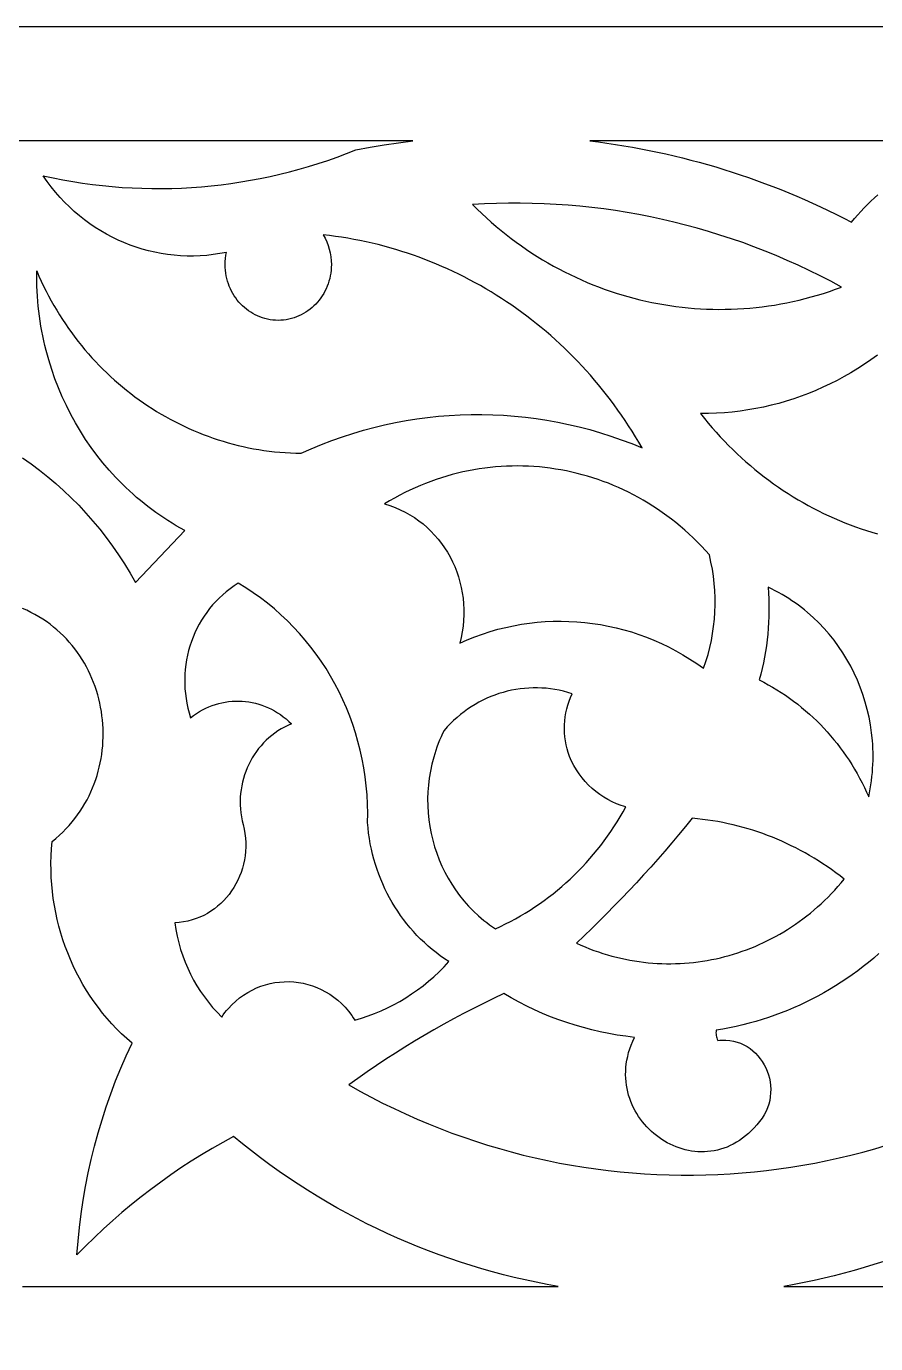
# Model space of a CAD drawing. Extents: x -1429 to -724, y 80 to 630.
# Drawn here: x -1187.8 to -1150.8, y 512.2 to 569.7 of the extents above; entities that cross this region are included whole.
import ezdxf

# ---------------------------------------------------------------- set-up
doc = ezdxf.new("R2010")
doc.units = 0
doc.layers.add('LAYER_1', color=18, linetype='CONTINUOUS')

msp = doc.modelspace()

# ---------------------------------------------------------------- linework, layer by layer
at = {"layer": 'LAYER_1'}
for points in [[(-784.299, 144.673), (-1369.299, 144.673), (-1369.299, 569.673), (-994.512, 569.673), (-784.299, 409.912)], [(-1166.795, 561.955), (-1167.317, 561.946), (-1167.84, 561.927), (-1168.363, 561.898), (-1168.161, 561.697), (-1167.957, 561.501), (-1167.749, 561.309), (-1167.539, 561.121), (-1167.326, 560.938), (-1167.111, 560.759), (-1166.893, 560.585), (-1166.673, 560.414), (-1166.45, 560.249), (-1166.225, 560.087), (-1165.998, 559.93), (-1165.768, 559.778), (-1165.537, 559.629), (-1165.303, 559.486), (-1165.067, 559.347), (-1164.829, 559.212), (-1164.589, 559.082), (-1164.347, 558.956), (-1164.104, 558.835), (-1163.859, 558.718), (-1163.612, 558.606), (-1163.363, 558.499), (-1163.113, 558.396), (-1162.862, 558.298), (-1162.609, 558.204), (-1162.354, 558.115), (-1162.099, 558.031), (-1161.842, 557.951), (-1161.584, 557.876), (-1161.324, 557.806), (-1161.064, 557.74), (-1160.803, 557.679), (-1160.54, 557.623), (-1160.277, 557.571), (-1160.013, 557.525), (-1159.748, 557.483), (-1159.483, 557.445), (-1159.216, 557.413), (-1158.949, 557.385), (-1158.682, 557.362), (-1158.414, 557.344), (-1158.146, 557.331), (-1157.877, 557.323), (-1157.608, 557.319), (-1157.339, 557.321), (-1157.07, 557.327), (-1156.801, 557.338), (-1156.531, 557.355), (-1156.262, 557.376), (-1155.992, 557.402), (-1155.723, 557.433), (-1155.454, 557.469), (-1155.185, 557.51), (-1154.916, 557.556), (-1154.648, 557.607), (-1154.38, 557.663), (-1154.113, 557.724), (-1153.846, 557.79), (-1153.58, 557.861), (-1153.315, 557.938), (-1153.05, 558.019), (-1152.786, 558.105), (-1152.523, 558.197), (-1152.261, 558.294), (-1152.727, 558.544), (-1153.197, 558.785), (-1153.671, 559.018), (-1154.147, 559.242), (-1154.627, 559.457), (-1155.11, 559.664), (-1155.595, 559.862), (-1156.084, 560.051), (-1156.575, 560.231), (-1157.068, 560.403), (-1157.565, 560.565), (-1158.063, 560.719), (-1158.564, 560.864), (-1159.067, 561), (-1159.572, 561.127), (-1160.079, 561.245), (-1160.588, 561.355), (-1161.098, 561.455), (-1161.61, 561.546), (-1162.124, 561.628), (-1162.638, 561.701), (-1163.155, 561.765), (-1163.672, 561.82), (-1164.191, 561.865), (-1164.71, 561.902), (-1165.23, 561.929), (-1165.751, 561.947), (-1166.273, 561.956)], [(-1166.634, 550.481), (-1166.872, 550.474), (-1167.111, 550.461), (-1167.349, 550.443), (-1167.588, 550.42), (-1167.826, 550.392), (-1168.063, 550.358), (-1168.301, 550.319), (-1168.538, 550.274), (-1168.774, 550.225), (-1169.01, 550.169), (-1169.244, 550.109), (-1169.479, 550.043), (-1169.712, 549.971), (-1169.944, 549.895), (-1170.175, 549.812), (-1170.405, 549.725), (-1170.634, 549.632), (-1170.861, 549.533), (-1171.088, 549.429), (-1171.312, 549.319), (-1171.535, 549.204), (-1171.757, 549.083), (-1171.976, 548.957), (-1172.194, 548.826), (-1171.961, 548.754), (-1171.734, 548.671), (-1171.514, 548.576), (-1171.3, 548.471), (-1171.094, 548.356), (-1170.894, 548.23), (-1170.702, 548.095), (-1170.518, 547.951), (-1170.341, 547.798), (-1170.172, 547.636), (-1170.012, 547.467), (-1169.86, 547.29), (-1169.716, 547.105), (-1169.582, 546.914), (-1169.456, 546.717), (-1169.34, 546.513), (-1169.233, 546.304), (-1169.136, 546.089), (-1169.049, 545.87), (-1168.973, 545.646), (-1168.906, 545.418), (-1168.85, 545.186), (-1168.805, 544.951), (-1168.771, 544.713), (-1168.748, 544.473), (-1168.736, 544.23), (-1168.736, 543.986), (-1168.748, 543.741), (-1168.772, 543.494), (-1168.808, 543.247), (-1168.856, 543), (-1168.918, 542.753), (-1168.589, 542.897), (-1168.257, 543.028), (-1167.923, 543.148), (-1167.587, 543.256), (-1167.248, 543.353), (-1166.908, 543.438), (-1166.566, 543.511), (-1166.223, 543.573), (-1165.878, 543.623), (-1165.533, 543.662), (-1165.188, 543.689), (-1164.842, 543.705), (-1164.496, 543.709), (-1164.151, 543.702), (-1163.806, 543.683), (-1163.462, 543.653), (-1163.118, 543.612), (-1162.777, 543.559), (-1162.436, 543.496), (-1162.098, 543.421), (-1161.762, 543.334), (-1161.428, 543.237), (-1161.097, 543.128), (-1160.768, 543.008), (-1160.443, 542.877), (-1160.122, 542.735), (-1159.803, 542.582), (-1159.489, 542.418), (-1159.179, 542.243), (-1158.874, 542.057), (-1158.573, 541.86), (-1158.278, 541.652), (-1158.177, 541.95), (-1158.087, 542.252), (-1158.008, 542.556), (-1157.941, 542.862), (-1157.886, 543.171), (-1157.841, 543.481), (-1157.808, 543.793), (-1157.787, 544.105), (-1157.777, 544.418), (-1157.778, 544.732), (-1157.791, 545.045), (-1157.815, 545.358), (-1157.851, 545.67), (-1157.898, 545.982), (-1157.957, 546.291), (-1158.027, 546.599), (-1158.199, 546.792), (-1158.374, 546.98), (-1158.552, 547.164), (-1158.733, 547.342), (-1158.917, 547.516), (-1159.104, 547.685), (-1159.294, 547.849), (-1159.487, 548.009), (-1159.683, 548.163), (-1159.881, 548.313), (-1160.081, 548.458), (-1160.285, 548.598), (-1160.49, 548.733), (-1160.698, 548.863), (-1160.908, 548.988), (-1161.12, 549.109), (-1161.334, 549.224), (-1161.55, 549.334), (-1161.768, 549.44), (-1161.988, 549.54), (-1162.209, 549.635), (-1162.432, 549.726), (-1162.657, 549.811), (-1162.883, 549.892), (-1163.11, 549.967), (-1163.339, 550.037), (-1163.569, 550.102), (-1163.8, 550.162), (-1164.032, 550.217), (-1164.266, 550.267), (-1164.5, 550.312), (-1164.735, 550.351), (-1164.97, 550.386), (-1165.207, 550.415), (-1165.443, 550.439), (-1165.681, 550.458), (-1165.919, 550.471), (-1166.157, 550.48), (-1166.395, 550.483)], [(-1178.759, 545.248), (-1178.931, 545.126), (-1179.097, 544.997), (-1179.256, 544.862), (-1179.408, 544.72), (-1179.554, 544.572), (-1179.693, 544.419), (-1179.825, 544.26), (-1179.95, 544.095), (-1180.068, 543.926), (-1180.178, 543.752), (-1180.282, 543.573), (-1180.377, 543.39), (-1180.465, 543.204), (-1180.546, 543.014), (-1180.619, 542.82), (-1180.684, 542.623), (-1180.741, 542.424), (-1180.79, 542.222), (-1180.831, 542.018), (-1180.864, 541.812), (-1180.888, 541.604), (-1180.904, 541.395), (-1180.911, 541.185), (-1180.91, 540.974), (-1180.9, 540.763), (-1180.882, 540.551), (-1180.854, 540.339), (-1180.818, 540.127), (-1180.772, 539.916), (-1180.717, 539.706), (-1180.653, 539.497), (-1180.527, 539.593), (-1180.398, 539.682), (-1180.266, 539.764), (-1180.132, 539.839), (-1179.995, 539.908), (-1179.857, 539.969), (-1179.716, 540.024), (-1179.575, 540.072), (-1179.431, 540.114), (-1179.287, 540.148), (-1179.141, 540.176), (-1178.995, 540.197), (-1178.848, 540.212), (-1178.701, 540.219), (-1178.554, 540.22), (-1178.408, 540.215), (-1178.261, 540.202), (-1178.115, 540.183), (-1177.97, 540.158), (-1177.826, 540.125), (-1177.683, 540.086), (-1177.542, 540.041), (-1177.402, 539.989), (-1177.264, 539.93), (-1177.129, 539.865), (-1176.995, 539.793), (-1176.865, 539.715), (-1176.737, 539.63), (-1176.612, 539.539), (-1176.49, 539.441), (-1176.372, 539.337), (-1176.258, 539.226), (-1176.412, 539.159), (-1176.562, 539.085), (-1176.708, 539.004), (-1176.848, 538.917), (-1176.984, 538.823), (-1177.115, 538.724), (-1177.24, 538.619), (-1177.36, 538.508), (-1177.475, 538.392), (-1177.584, 538.271), (-1177.688, 538.146), (-1177.786, 538.015), (-1177.878, 537.881), (-1177.964, 537.742), (-1178.045, 537.6), (-1178.119, 537.454), (-1178.186, 537.305), (-1178.248, 537.153), (-1178.302, 536.997), (-1178.35, 536.84), (-1178.392, 536.68), (-1178.426, 536.517), (-1178.454, 536.353), (-1178.474, 536.187), (-1178.487, 536.02), (-1178.493, 535.851), (-1178.492, 535.682), (-1178.482, 535.512), (-1178.466, 535.341), (-1178.441, 535.17), (-1178.409, 535), (-1178.368, 534.829), (-1178.322, 534.632), (-1178.287, 534.436), (-1178.264, 534.24), (-1178.252, 534.045), (-1178.25, 533.852), (-1178.259, 533.661), (-1178.278, 533.472), (-1178.307, 533.286), (-1178.346, 533.102), (-1178.394, 532.922), (-1178.451, 532.746), (-1178.518, 532.574), (-1178.593, 532.406), (-1178.677, 532.243), (-1178.768, 532.085), (-1178.868, 531.932), (-1178.976, 531.785), (-1179.091, 531.645), (-1179.213, 531.511), (-1179.342, 531.385), (-1179.477, 531.265), (-1179.62, 531.154), (-1179.768, 531.05), (-1179.922, 530.955), (-1180.082, 530.868), (-1180.248, 530.791), (-1180.418, 530.724), (-1180.593, 530.666), (-1180.774, 530.618), (-1180.958, 530.581), (-1181.147, 530.556), (-1181.339, 530.541), (-1181.294, 530.247), (-1181.238, 529.956), (-1181.169, 529.668), (-1181.089, 529.385), (-1180.998, 529.106), (-1180.896, 528.832), (-1180.782, 528.563), (-1180.658, 528.299), (-1180.523, 528.041), (-1180.378, 527.789), (-1180.222, 527.544), (-1180.056, 527.306), (-1179.881, 527.075), (-1179.695, 526.851), (-1179.5, 526.636), (-1179.296, 526.429), (-1179.228, 526.527), (-1179.157, 526.621), (-1179.084, 526.712), (-1179.009, 526.8), (-1178.853, 526.967), (-1178.689, 527.121), (-1178.519, 527.262), (-1178.342, 527.39), (-1178.16, 527.505), (-1177.973, 527.608), (-1177.781, 527.698), (-1177.585, 527.776), (-1177.386, 527.84), (-1177.184, 527.892), (-1176.98, 527.932), (-1176.775, 527.959), (-1176.568, 527.973), (-1176.362, 527.975), (-1176.155, 527.964), (-1175.95, 527.94), (-1175.745, 527.904), (-1175.543, 527.855), (-1175.344, 527.794), (-1175.148, 527.72), (-1174.955, 527.634), (-1174.767, 527.535), (-1174.584, 527.424), (-1174.407, 527.301), (-1174.236, 527.165), (-1174.071, 527.016), (-1173.914, 526.855), (-1173.765, 526.682), (-1173.625, 526.496), (-1173.558, 526.398), (-1173.493, 526.298), (-1173.201, 526.384), (-1172.912, 526.48), (-1172.627, 526.587), (-1172.346, 526.704), (-1172.07, 526.831), (-1171.798, 526.968), (-1171.531, 527.114), (-1171.269, 527.271), (-1171.013, 527.437), (-1170.762, 527.612), (-1170.517, 527.796), (-1170.278, 527.99), (-1170.046, 528.192), (-1169.82, 528.403), (-1169.6, 528.623), (-1169.388, 528.851), (-1169.578, 528.976), (-1169.763, 529.106), (-1169.944, 529.242), (-1170.121, 529.382), (-1170.293, 529.528), (-1170.46, 529.679), (-1170.623, 529.835), (-1170.781, 529.995), (-1170.934, 530.16), (-1171.082, 530.329), (-1171.225, 530.503), (-1171.363, 530.681), (-1171.496, 530.863), (-1171.623, 531.049), (-1171.745, 531.238), (-1171.862, 531.432), (-1171.974, 531.629), (-1172.08, 531.829), (-1172.18, 532.032), (-1172.274, 532.239), (-1172.363, 532.449), (-1172.446, 532.661), (-1172.523, 532.877), (-1172.594, 533.094), (-1172.658, 533.315), (-1172.717, 533.538), (-1172.769, 533.763), (-1172.816, 533.99), (-1172.855, 534.219), (-1172.889, 534.449), (-1172.915, 534.682), (-1172.935, 534.916), (-1172.93, 535.32), (-1172.938, 535.722), (-1172.959, 536.122), (-1172.993, 536.519), (-1173.04, 536.913), (-1173.1, 537.304), (-1173.172, 537.691), (-1173.257, 538.075), (-1173.354, 538.455), (-1173.463, 538.83), (-1173.583, 539.2), (-1173.716, 539.566), (-1173.86, 539.926), (-1174.016, 540.281), (-1174.182, 540.629), (-1174.36, 540.972), (-1174.549, 541.308), (-1174.749, 541.637), (-1174.959, 541.959), (-1175.179, 542.274), (-1175.41, 542.581), (-1175.651, 542.88), (-1175.902, 543.171), (-1176.163, 543.453), (-1176.433, 543.726), (-1176.713, 543.99), (-1177.002, 544.244), (-1177.3, 544.489), (-1177.607, 544.723), (-1177.923, 544.947), (-1178.247, 545.16), (-1178.58, 545.362)], [(-1155.451, 544.935), (-1155.439, 544.679), (-1155.431, 544.423), (-1155.43, 544.167), (-1155.434, 543.912), (-1155.444, 543.656), (-1155.46, 543.402), (-1155.481, 543.147), (-1155.508, 542.893), (-1155.541, 542.64), (-1155.579, 542.388), (-1155.623, 542.136), (-1155.673, 541.886), (-1155.728, 541.637), (-1155.789, 541.389), (-1155.856, 541.142), (-1155.658, 541.041), (-1155.463, 540.936), (-1155.271, 540.827), (-1155.082, 540.713), (-1154.895, 540.595), (-1154.711, 540.473), (-1154.529, 540.347), (-1154.351, 540.216), (-1154.176, 540.082), (-1154.003, 539.944), (-1153.834, 539.802), (-1153.667, 539.657), (-1153.504, 539.507), (-1153.344, 539.354), (-1153.187, 539.198), (-1153.034, 539.038), (-1152.884, 538.874), (-1152.737, 538.707), (-1152.594, 538.536), (-1152.455, 538.363), (-1152.319, 538.186), (-1152.186, 538.006), (-1152.058, 537.822), (-1151.933, 537.636), (-1151.812, 537.447), (-1151.694, 537.254), (-1151.581, 537.059), (-1151.472, 536.861), (-1151.366, 536.66), (-1151.265, 536.456), (-1151.168, 536.25), (-1151.075, 536.041), (-1151.04, 536.218), (-1151.008, 536.394), (-1150.98, 536.57), (-1150.955, 536.747), (-1150.935, 536.923), (-1150.918, 537.099), (-1150.905, 537.275), (-1150.895, 537.45), (-1150.89, 537.626), (-1150.888, 537.8), (-1150.889, 537.975), (-1150.894, 538.149), (-1150.903, 538.322), (-1150.915, 538.495), (-1150.95, 538.839), (-1150.999, 539.179), (-1151.062, 539.516), (-1151.138, 539.85), (-1151.227, 540.179), (-1151.329, 540.503), (-1151.444, 540.822), (-1151.572, 541.135), (-1151.712, 541.443), (-1151.864, 541.744), (-1152.028, 542.038), (-1152.204, 542.324), (-1152.392, 542.603), (-1152.591, 542.874), (-1152.801, 543.136), (-1153.022, 543.39), (-1153.254, 543.633), (-1153.496, 543.867), (-1153.749, 544.091), (-1153.879, 544.198), (-1154.011, 544.303), (-1154.146, 544.405), (-1154.284, 544.505), (-1154.424, 544.601), (-1154.566, 544.695), (-1154.711, 544.785), (-1154.858, 544.872), (-1155.008, 544.957), (-1155.16, 545.038), (-1155.314, 545.116), (-1155.47, 545.19)], [(-1165.718, 540.799), (-1165.908, 540.792), (-1166.097, 540.777), (-1166.285, 540.756), (-1166.472, 540.728), (-1166.658, 540.693), (-1166.842, 540.651), (-1167.025, 540.603), (-1167.207, 540.548), (-1167.386, 540.486), (-1167.563, 540.417), (-1167.738, 540.342), (-1167.911, 540.26), (-1168.081, 540.172), (-1168.248, 540.077), (-1168.412, 539.976), (-1168.573, 539.869), (-1168.73, 539.755), (-1168.884, 539.635), (-1169.035, 539.509), (-1169.181, 539.377), (-1169.324, 539.239), (-1169.462, 539.094), (-1169.596, 538.944), (-1169.666, 538.8), (-1169.732, 538.656), (-1169.794, 538.51), (-1169.853, 538.363), (-1169.908, 538.216), (-1169.96, 538.068), (-1170.008, 537.919), (-1170.052, 537.769), (-1170.131, 537.469), (-1170.195, 537.166), (-1170.246, 536.863), (-1170.283, 536.558), (-1170.306, 536.253), (-1170.315, 535.949), (-1170.311, 535.645), (-1170.294, 535.342), (-1170.264, 535.041), (-1170.221, 534.742), (-1170.165, 534.446), (-1170.096, 534.152), (-1170.014, 533.863), (-1169.92, 533.577), (-1169.814, 533.296), (-1169.695, 533.02), (-1169.564, 532.75), (-1169.421, 532.485), (-1169.267, 532.228), (-1169.1, 531.977), (-1168.922, 531.733), (-1168.732, 531.498), (-1168.531, 531.271), (-1168.319, 531.053), (-1168.096, 530.845), (-1167.98, 530.744), (-1167.861, 530.646), (-1167.74, 530.551), (-1167.616, 530.458), (-1167.489, 530.368), (-1167.36, 530.281), (-1167.136, 530.384), (-1166.915, 530.492), (-1166.696, 530.605), (-1166.48, 530.722), (-1166.267, 530.843), (-1166.055, 530.969), (-1165.847, 531.099), (-1165.641, 531.233), (-1165.438, 531.372), (-1165.238, 531.514), (-1165.041, 531.661), (-1164.847, 531.812), (-1164.656, 531.967), (-1164.468, 532.126), (-1164.283, 532.289), (-1164.101, 532.455), (-1163.923, 532.626), (-1163.747, 532.8), (-1163.575, 532.978), (-1163.407, 533.16), (-1163.242, 533.345), (-1163.08, 533.534), (-1162.922, 533.726), (-1162.768, 533.922), (-1162.617, 534.121), (-1162.47, 534.323), (-1162.327, 534.529), (-1162.188, 534.738), (-1162.052, 534.95), (-1161.921, 535.165), (-1161.794, 535.384), (-1161.67, 535.605), (-1161.874, 535.667), (-1162.072, 535.74), (-1162.266, 535.824), (-1162.453, 535.92), (-1162.635, 536.026), (-1162.811, 536.143), (-1162.979, 536.269), (-1163.141, 536.406), (-1163.294, 536.551), (-1163.44, 536.706), (-1163.578, 536.869), (-1163.707, 537.04), (-1163.827, 537.22), (-1163.937, 537.407), (-1164.037, 537.601), (-1164.127, 537.802), (-1164.185, 537.97), (-1164.234, 538.14), (-1164.274, 538.312), (-1164.305, 538.485), (-1164.328, 538.659), (-1164.342, 538.833), (-1164.347, 539.008), (-1164.344, 539.183), (-1164.332, 539.358), (-1164.312, 539.532), (-1164.283, 539.704), (-1164.245, 539.876), (-1164.199, 540.045), (-1164.144, 540.212), (-1164.081, 540.377), (-1164.009, 540.538), (-1164.197, 540.597), (-1164.386, 540.648), (-1164.575, 540.691), (-1164.765, 540.727), (-1164.956, 540.756), (-1165.147, 540.778), (-1165.337, 540.792), (-1165.528, 540.799)], [(-1159.069, 534.744), (-1159.367, 534.386), (-1159.668, 534.029), (-1159.971, 533.676), (-1160.277, 533.326), (-1160.586, 532.978), (-1160.898, 532.633), (-1161.213, 532.29), (-1161.53, 531.951), (-1161.851, 531.615), (-1162.173, 531.281), (-1162.499, 530.95), (-1162.827, 530.622), (-1163.158, 530.297), (-1163.492, 529.975), (-1163.828, 529.656), (-1163.638, 529.57), (-1163.446, 529.488), (-1163.254, 529.411), (-1163.06, 529.338), (-1162.866, 529.27), (-1162.671, 529.206), (-1162.476, 529.146), (-1162.28, 529.091), (-1162.083, 529.04), (-1161.886, 528.993), (-1161.689, 528.95), (-1161.491, 528.912), (-1161.293, 528.878), (-1161.094, 528.848), (-1160.895, 528.823), (-1160.697, 528.801), (-1160.498, 528.784), (-1160.299, 528.771), (-1160.1, 528.762), (-1159.901, 528.758), (-1159.703, 528.757), (-1159.504, 528.761), (-1159.306, 528.769), (-1159.108, 528.78), (-1158.911, 528.796), (-1158.714, 528.816), (-1158.518, 528.84), (-1158.322, 528.868), (-1158.126, 528.901), (-1157.932, 528.937), (-1157.738, 528.977), (-1157.545, 529.021), (-1157.353, 529.069), (-1157.162, 529.121), (-1156.971, 529.177), (-1156.782, 529.237), (-1156.594, 529.301), (-1156.407, 529.368), (-1156.221, 529.44), (-1156.037, 529.515), (-1155.854, 529.595), (-1155.672, 529.678), (-1155.492, 529.765), (-1155.313, 529.856), (-1155.136, 529.95), (-1154.96, 530.049), (-1154.786, 530.151), (-1154.614, 530.257), (-1154.444, 530.366), (-1154.275, 530.48), (-1154.108, 530.597), (-1153.944, 530.718), (-1153.781, 530.842), (-1153.621, 530.97), (-1153.462, 531.102), (-1153.306, 531.238), (-1153.152, 531.377), (-1153.001, 531.52), (-1152.852, 531.666), (-1152.705, 531.816), (-1152.561, 531.969), (-1152.419, 532.127), (-1152.28, 532.287), (-1152.144, 532.451), (-1152.325, 532.593), (-1152.509, 532.731), (-1152.695, 532.866), (-1152.883, 532.996), (-1153.072, 533.124), (-1153.264, 533.247), (-1153.458, 533.367), (-1153.653, 533.483), (-1153.851, 533.595), (-1154.05, 533.704), (-1154.251, 533.809), (-1154.453, 533.91), (-1154.657, 534.007), (-1154.863, 534.101), (-1155.07, 534.19), (-1155.279, 534.276), (-1155.489, 534.358), (-1155.7, 534.436), (-1155.913, 534.51), (-1156.127, 534.58), (-1156.342, 534.646), (-1156.558, 534.708), (-1156.776, 534.766), (-1156.994, 534.82), (-1157.214, 534.87), (-1157.434, 534.916), (-1157.655, 534.958), (-1157.878, 534.996), (-1158.101, 535.03), (-1158.325, 535.059), (-1158.549, 535.085), (-1158.774, 535.106)]]:
    msp.add_lwpolyline(points, close=True, dxfattribs=at)
for points in [[(-1187.991, 550.841), (-1187.615, 550.577), (-1187.247, 550.302), (-1186.887, 550.015), (-1186.536, 549.719), (-1186.194, 549.411), (-1185.86, 549.093), (-1185.536, 548.766), (-1185.221, 548.428), (-1184.916, 548.081), (-1184.62, 547.724), (-1184.335, 547.358), (-1184.06, 546.983), (-1183.795, 546.6), (-1183.54, 546.208), (-1183.297, 545.807), (-1183.065, 545.399), (-1180.909, 547.662), (-1181.097, 547.766), (-1181.283, 547.873), (-1181.466, 547.983), (-1181.647, 548.097), (-1181.825, 548.213), (-1182.001, 548.333), (-1182.175, 548.455), (-1182.347, 548.581), (-1182.516, 548.709), (-1182.682, 548.84), (-1182.846, 548.974), (-1183.008, 549.111), (-1183.167, 549.25), (-1183.323, 549.393), (-1183.477, 549.537), (-1183.629, 549.685), (-1183.923, 549.987), (-1184.207, 550.3), (-1184.481, 550.622), (-1184.743, 550.953), (-1184.994, 551.293), (-1185.233, 551.642), (-1185.461, 551.999), (-1185.677, 552.364), (-1185.881, 552.736), (-1186.072, 553.116), (-1186.252, 553.502), (-1186.418, 553.895), (-1186.572, 554.294), (-1186.713, 554.699), (-1186.841, 555.11), (-1186.956, 555.526), (-1187.008, 555.735), (-1187.056, 555.946), (-1187.102, 556.158), (-1187.144, 556.371), (-1187.182, 556.585), (-1187.217, 556.801), (-1187.248, 557.017), (-1187.276, 557.234), (-1187.3, 557.452), (-1187.32, 557.67), (-1187.337, 557.89), (-1187.351, 558.11), (-1187.36, 558.331), (-1187.366, 558.553), (-1187.368, 558.775), (-1187.367, 558.998), (-1187.27, 558.775), (-1187.169, 558.554), (-1187.065, 558.335), (-1186.958, 558.119), (-1186.847, 557.906), (-1186.732, 557.695), (-1186.615, 557.487), (-1186.494, 557.282), (-1186.369, 557.079), (-1186.242, 556.879), (-1186.111, 556.682), (-1185.977, 556.488), (-1185.84, 556.297), (-1185.7, 556.108), (-1185.557, 555.922), (-1185.411, 555.74), (-1185.263, 555.56), (-1185.111, 555.383), (-1184.957, 555.209), (-1184.799, 555.039), (-1184.639, 554.871), (-1184.477, 554.707), (-1184.312, 554.546), (-1184.144, 554.387), (-1183.973, 554.233), (-1183.801, 554.081), (-1183.625, 553.933), (-1183.448, 553.788), (-1183.268, 553.646), (-1183.085, 553.508), (-1182.901, 553.373), (-1182.714, 553.241), (-1182.525, 553.113), (-1182.334, 552.989), (-1182.14, 552.868), (-1181.945, 552.75), (-1181.748, 552.637), (-1181.549, 552.526), (-1181.348, 552.42), (-1181.145, 552.317), (-1180.94, 552.218), (-1180.734, 552.123), (-1180.525, 552.031), (-1180.315, 551.943), (-1180.104, 551.859), (-1179.891, 551.779), (-1179.676, 551.703), (-1179.46, 551.631), (-1179.242, 551.563), (-1179.023, 551.499), (-1178.803, 551.438), (-1178.581, 551.382), (-1178.359, 551.33), (-1178.134, 551.282), (-1177.909, 551.239), (-1177.683, 551.199), (-1177.455, 551.164), (-1177.227, 551.133), (-1176.997, 551.106), (-1176.767, 551.084), (-1176.535, 551.066), (-1176.303, 551.052), (-1176.07, 551.043), (-1175.836, 551.038), (-1175.391, 551.235), (-1174.943, 551.421), (-1174.491, 551.594), (-1174.037, 551.755), (-1173.579, 551.903), (-1173.119, 552.04), (-1172.656, 552.164), (-1172.192, 552.276), (-1171.725, 552.375), (-1171.257, 552.463), (-1170.787, 552.538), (-1170.316, 552.601), (-1169.844, 552.651), (-1169.371, 552.689), (-1168.897, 552.715), (-1168.423, 552.729), (-1167.949, 552.731), (-1167.474, 552.72), (-1167.001, 552.697), (-1166.527, 552.661), (-1166.054, 552.614), (-1165.583, 552.554), (-1165.112, 552.481), (-1164.643, 552.397), (-1164.175, 552.3), (-1163.709, 552.19), (-1163.245, 552.069), (-1162.783, 551.935), (-1162.324, 551.789), (-1161.868, 551.63), (-1161.414, 551.459), (-1160.964, 551.276), (-1161.105, 551.52), (-1161.25, 551.761), (-1161.397, 551.999), (-1161.548, 552.235), (-1161.702, 552.468), (-1161.858, 552.698), (-1162.018, 552.926), (-1162.181, 553.151), (-1162.346, 553.373), (-1162.515, 553.592), (-1162.686, 553.808), (-1162.86, 554.022), (-1163.037, 554.232), (-1163.216, 554.44), (-1163.398, 554.644), (-1163.583, 554.846), (-1163.771, 555.045), (-1163.961, 555.24), (-1164.153, 555.433), (-1164.348, 555.623), (-1164.546, 555.809), (-1164.746, 555.992), (-1164.948, 556.173), (-1165.153, 556.35), (-1165.36, 556.524), (-1165.569, 556.694), (-1165.781, 556.862), (-1165.995, 557.026), (-1166.211, 557.187), (-1166.429, 557.345), (-1166.649, 557.499), (-1166.872, 557.65), (-1167.096, 557.798), (-1167.323, 557.942), (-1167.551, 558.083), (-1167.781, 558.22), (-1168.014, 558.354), (-1168.248, 558.484), (-1168.484, 558.611), (-1168.721, 558.734), (-1168.961, 558.854), (-1169.202, 558.97), (-1169.445, 559.083), (-1169.69, 559.192), (-1169.936, 559.297), (-1170.184, 559.399), (-1170.433, 559.497), (-1170.684, 559.591), (-1170.936, 559.682), (-1171.19, 559.768), (-1171.445, 559.851), (-1171.702, 559.93), (-1171.96, 560.005), (-1172.219, 560.077), (-1172.479, 560.144), (-1172.741, 560.208), (-1173.004, 560.267), (-1173.268, 560.323), (-1173.533, 560.375), (-1173.799, 560.422), (-1174.067, 560.466), (-1174.335, 560.505), (-1174.604, 560.541), (-1174.874, 560.572), (-1174.792, 560.425), (-1174.72, 560.272), (-1174.659, 560.114), (-1174.608, 559.951), (-1174.568, 559.785), (-1174.539, 559.616), (-1174.522, 559.445), (-1174.516, 559.273), (-1174.519, 559.148), (-1174.528, 559.024), (-1174.543, 558.902), (-1174.563, 558.783), (-1174.589, 558.665), (-1174.62, 558.549), (-1174.657, 558.436), (-1174.698, 558.326), (-1174.744, 558.218), (-1174.796, 558.113), (-1174.851, 558.011), (-1174.912, 557.913), (-1174.976, 557.817), (-1175.045, 557.726), (-1175.118, 557.637), (-1175.194, 557.553), (-1175.275, 557.472), (-1175.359, 557.396), (-1175.446, 557.324), (-1175.537, 557.256), (-1175.631, 557.192), (-1175.728, 557.134), (-1175.828, 557.08), (-1175.931, 557.032), (-1176.036, 556.988), (-1176.144, 556.95), (-1176.253, 556.917), (-1176.366, 556.89), (-1176.48, 556.868), (-1176.596, 556.853), (-1176.713, 556.844), (-1176.832, 556.84), (-1176.952, 556.844), (-1177.069, 556.853), (-1177.185, 556.868), (-1177.299, 556.89), (-1177.411, 556.917), (-1177.521, 556.95), (-1177.629, 556.988), (-1177.734, 557.032), (-1177.837, 557.08), (-1177.936, 557.134), (-1178.033, 557.192), (-1178.127, 557.256), (-1178.218, 557.324), (-1178.306, 557.396), (-1178.39, 557.472), (-1178.47, 557.553), (-1178.547, 557.637), (-1178.62, 557.726), (-1178.689, 557.817), (-1178.753, 557.913), (-1178.813, 558.011), (-1178.869, 558.113), (-1178.92, 558.218), (-1178.967, 558.326), (-1179.008, 558.436), (-1179.045, 558.549), (-1179.076, 558.665), (-1179.102, 558.783), (-1179.122, 558.902), (-1179.137, 559.024), (-1179.146, 559.148), (-1179.149, 559.273), (-1179.145, 559.41), (-1179.134, 559.545), (-1179.116, 559.678), (-1179.092, 559.807), (-1179.379, 559.752), (-1179.666, 559.709), (-1179.953, 559.676), (-1180.24, 559.655), (-1180.526, 559.645), (-1180.811, 559.646), (-1181.096, 559.657), (-1181.378, 559.68), (-1181.66, 559.712), (-1181.939, 559.756), (-1182.216, 559.81), (-1182.491, 559.874), (-1182.763, 559.948), (-1183.032, 560.032), (-1183.298, 560.127), (-1183.561, 560.231), (-1183.82, 560.345), (-1184.075, 560.468), (-1184.326, 560.601), (-1184.572, 560.744), (-1184.814, 560.895), (-1185.05, 561.056), (-1185.281, 561.226), (-1185.507, 561.405), (-1185.727, 561.593), (-1185.941, 561.79), (-1186.149, 561.995), (-1186.35, 562.209), (-1186.545, 562.432), (-1186.732, 562.662), (-1186.912, 562.901), (-1187.085, 563.148), (-1186.657, 563.057), (-1186.228, 562.973), (-1185.798, 562.898), (-1185.367, 562.831), (-1184.936, 562.772), (-1184.505, 562.722), (-1184.073, 562.68), (-1183.641, 562.646), (-1183.208, 562.62), (-1182.776, 562.603), (-1182.343, 562.594), (-1181.911, 562.593), (-1181.478, 562.6), (-1181.046, 562.616), (-1180.615, 562.639), (-1180.184, 562.671), (-1179.754, 562.711), (-1179.324, 562.759), (-1178.895, 562.815), (-1178.467, 562.88), (-1178.041, 562.952), (-1177.615, 563.033), (-1177.191, 563.121), (-1176.768, 563.218), (-1176.346, 563.323), (-1175.926, 563.436), (-1175.508, 563.556), (-1175.091, 563.685), (-1174.676, 563.822), (-1174.264, 563.967), (-1173.853, 564.12), (-1173.444, 564.281), (-1172.826, 564.398), (-1172.206, 564.502), (-1171.584, 564.594), (-1170.961, 564.673), (-1205.025, 564.673)], [(-1146.458, 564.673), (-1163.237, 564.673), (-1162.866, 564.627), (-1162.495, 564.576), (-1162.125, 564.521), (-1161.756, 564.462), (-1161.387, 564.399), (-1161.019, 564.332), (-1160.652, 564.26), (-1160.286, 564.184), (-1159.921, 564.104), (-1159.556, 564.02), (-1159.193, 563.931), (-1158.83, 563.839), (-1158.468, 563.742), (-1158.108, 563.641), (-1157.748, 563.536), (-1157.39, 563.427), (-1157.033, 563.314), (-1156.677, 563.196), (-1156.322, 563.075), (-1155.968, 562.949), (-1155.616, 562.819), (-1155.264, 562.686), (-1154.915, 562.548), (-1154.566, 562.406), (-1154.219, 562.26), (-1153.873, 562.11), (-1153.529, 561.956), (-1153.186, 561.798), (-1152.845, 561.637), (-1152.505, 561.471), (-1152.167, 561.301), (-1151.831, 561.127), (-1151.695, 561.287), (-1151.557, 561.444), (-1151.417, 561.598), (-1151.274, 561.749), (-1151.128, 561.897), (-1150.98, 562.043), (-1150.83, 562.185), (-1150.678, 562.324)], [(-1150.7, 555.323), (-1150.981, 555.119), (-1151.267, 554.923), (-1151.558, 554.735), (-1151.853, 554.555), (-1152.152, 554.383), (-1152.455, 554.22), (-1152.762, 554.065), (-1153.073, 553.918), (-1153.387, 553.779), (-1153.704, 553.65), (-1154.025, 553.528), (-1154.349, 553.416), (-1154.675, 553.312), (-1155.004, 553.217), (-1155.336, 553.131), (-1155.67, 553.054), (-1156.007, 552.986), (-1156.345, 552.927), (-1156.685, 552.877), (-1157.027, 552.837), (-1157.371, 552.805), (-1157.716, 552.784), (-1158.063, 552.771), (-1158.41, 552.768), (-1158.245, 552.559), (-1158.076, 552.354), (-1157.905, 552.152), (-1157.73, 551.954), (-1157.553, 551.759), (-1157.373, 551.568), (-1157.19, 551.38), (-1157.005, 551.196), (-1156.817, 551.016), (-1156.627, 550.839), (-1156.434, 550.666), (-1156.238, 550.497), (-1156.04, 550.331), (-1155.84, 550.169), (-1155.637, 550.011), (-1155.432, 549.857), (-1155.225, 549.706), (-1155.016, 549.56), (-1154.804, 549.417), (-1154.591, 549.278), (-1154.375, 549.143), (-1154.158, 549.011), (-1153.938, 548.884), (-1153.717, 548.76), (-1153.494, 548.641), (-1153.269, 548.525), (-1153.043, 548.414), (-1152.814, 548.306), (-1152.585, 548.203), (-1152.353, 548.103), (-1152.12, 548.008), (-1151.886, 547.917), (-1151.65, 547.829), (-1151.413, 547.746), (-1151.174, 547.667), (-1150.935, 547.592), (-1150.694, 547.522)], [(-1187.993, 514.673), (-1164.621, 514.673), (-1165.102, 514.759), (-1165.582, 514.853), (-1166.06, 514.954), (-1166.537, 515.064), (-1167.011, 515.181), (-1167.484, 515.307), (-1167.954, 515.44), (-1168.423, 515.581), (-1168.889, 515.729), (-1169.353, 515.886), (-1169.814, 516.05), (-1170.273, 516.221), (-1170.729, 516.401), (-1171.182, 516.587), (-1171.633, 516.782), (-1172.081, 516.984), (-1172.526, 517.193), (-1172.968, 517.41), (-1173.406, 517.634), (-1173.842, 517.866), (-1174.274, 518.105), (-1174.703, 518.351), (-1175.128, 518.605), (-1175.55, 518.866), (-1175.968, 519.134), (-1176.383, 519.41), (-1176.793, 519.692), (-1177.2, 519.982), (-1177.602, 520.279), (-1178.001, 520.583), (-1178.395, 520.894), (-1178.785, 521.212), (-1179.255, 520.956), (-1179.72, 520.691), (-1180.179, 520.417), (-1180.633, 520.134), (-1181.081, 519.841), (-1181.523, 519.539), (-1181.96, 519.229), (-1182.391, 518.909), (-1182.816, 518.581), (-1183.235, 518.244), (-1183.648, 517.898), (-1184.054, 517.544), (-1184.454, 517.182), (-1184.847, 516.811), (-1185.233, 516.433), (-1185.612, 516.046), (-1185.566, 516.648), (-1185.505, 517.248), (-1185.43, 517.846), (-1185.341, 518.441), (-1185.238, 519.034), (-1185.122, 519.623), (-1184.992, 520.209), (-1184.848, 520.791), (-1184.69, 521.37), (-1184.519, 521.944), (-1184.334, 522.514), (-1184.136, 523.079), (-1183.925, 523.639), (-1183.7, 524.194), (-1183.462, 524.743), (-1183.211, 525.287), (-1183.442, 525.49), (-1183.666, 525.7), (-1183.883, 525.916), (-1184.093, 526.139), (-1184.296, 526.367), (-1184.491, 526.602), (-1184.678, 526.842), (-1184.858, 527.088), (-1185.031, 527.339), (-1185.195, 527.595), (-1185.352, 527.856), (-1185.501, 528.122), (-1185.642, 528.392), (-1185.775, 528.666), (-1185.9, 528.944), (-1186.016, 529.227), (-1186.124, 529.512), (-1186.224, 529.802), (-1186.316, 530.094), (-1186.399, 530.39), (-1186.473, 530.688), (-1186.538, 530.989), (-1186.595, 531.292), (-1186.643, 531.597), (-1186.682, 531.905), (-1186.711, 532.214), (-1186.732, 532.524), (-1186.744, 532.836), (-1186.746, 533.149), (-1186.739, 533.464), (-1186.722, 533.778), (-1186.696, 534.094), (-1186.535, 534.226), (-1186.381, 534.362), (-1186.233, 534.502), (-1186.091, 534.647), (-1185.955, 534.794), (-1185.825, 534.945), (-1185.702, 535.1), (-1185.584, 535.258), (-1185.473, 535.418), (-1185.367, 535.582), (-1185.267, 535.748), (-1185.174, 535.917), (-1185.086, 536.088), (-1185.004, 536.262), (-1184.929, 536.437), (-1184.859, 536.615), (-1184.795, 536.794), (-1184.736, 536.974), (-1184.684, 537.157), (-1184.637, 537.34), (-1184.596, 537.525), (-1184.561, 537.71), (-1184.532, 537.896), (-1184.508, 538.083), (-1184.49, 538.271), (-1184.478, 538.458), (-1184.471, 538.646), (-1184.47, 538.834), (-1184.474, 539.022), (-1184.484, 539.209), (-1184.5, 539.396), (-1184.521, 539.583), (-1184.548, 539.768), (-1184.58, 539.953), (-1184.618, 540.136), (-1184.661, 540.319), (-1184.709, 540.499), (-1184.763, 540.679), (-1184.823, 540.856), (-1184.887, 541.032), (-1184.957, 541.205), (-1185.033, 541.377), (-1185.113, 541.546), (-1185.199, 541.712), (-1185.29, 541.876), (-1185.387, 542.037), (-1185.488, 542.195), (-1185.595, 542.349), (-1185.707, 542.501), (-1185.824, 542.649), (-1185.946, 542.793), (-1186.074, 542.933), (-1186.206, 543.07), (-1186.344, 543.202), (-1186.486, 543.331), (-1186.634, 543.454), (-1186.786, 543.573), (-1186.944, 543.688), (-1187.106, 543.797), (-1187.273, 543.902), (-1187.446, 544.001), (-1187.623, 544.095), (-1187.805, 544.183), (-1187.993, 544.266)], [(-1150.63, 529.199), (-1150.856, 529.004), (-1151.086, 528.815), (-1151.319, 528.63), (-1151.555, 528.451), (-1151.795, 528.277), (-1152.038, 528.108), (-1152.284, 527.945), (-1152.532, 527.786), (-1152.784, 527.634), (-1153.039, 527.486), (-1153.296, 527.344), (-1153.557, 527.208), (-1153.819, 527.077), (-1154.085, 526.952), (-1154.352, 526.832), (-1154.622, 526.718), (-1154.895, 526.61), (-1155.169, 526.508), (-1155.446, 526.411), (-1155.725, 526.32), (-1156.005, 526.235), (-1156.288, 526.157), (-1156.572, 526.084), (-1156.858, 526.017), (-1157.146, 525.956), (-1157.435, 525.901), (-1157.726, 525.853), (-1157.735, 525.796), (-1157.739, 525.739), (-1157.737, 525.682), (-1157.732, 525.626), (-1157.721, 525.571), (-1157.706, 525.516), (-1157.686, 525.463), (-1157.661, 525.412), (-1157.571, 525.421), (-1157.482, 525.426), (-1157.307, 525.425), (-1157.138, 525.41), (-1156.975, 525.381), (-1156.817, 525.339), (-1156.666, 525.284), (-1156.521, 525.218), (-1156.384, 525.141), (-1156.253, 525.053), (-1156.13, 524.956), (-1156.014, 524.849), (-1155.907, 524.735), (-1155.809, 524.612), (-1155.719, 524.483), (-1155.638, 524.347), (-1155.566, 524.206), (-1155.505, 524.06), (-1155.453, 523.909), (-1155.411, 523.755), (-1155.381, 523.598), (-1155.361, 523.438), (-1155.352, 523.277), (-1155.355, 523.116), (-1155.37, 522.954), (-1155.397, 522.792), (-1155.437, 522.632), (-1155.49, 522.473), (-1155.555, 522.317), (-1155.635, 522.164), (-1155.727, 522.015), (-1155.835, 521.87), (-1155.956, 521.731), (-1156.076, 521.594), (-1156.199, 521.467), (-1156.324, 521.349), (-1156.452, 521.239), (-1156.582, 521.138), (-1156.714, 521.046), (-1156.848, 520.961), (-1156.983, 520.885), (-1157.12, 520.817), (-1157.258, 520.757), (-1157.397, 520.705), (-1157.537, 520.66), (-1157.678, 520.623), (-1157.819, 520.594), (-1157.96, 520.571), (-1158.102, 520.556), (-1158.243, 520.548), (-1158.384, 520.546), (-1158.525, 520.551), (-1158.665, 520.563), (-1158.804, 520.582), (-1158.942, 520.606), (-1159.079, 520.637), (-1159.214, 520.674), (-1159.348, 520.716), (-1159.48, 520.765), (-1159.61, 520.819), (-1159.738, 520.878), (-1159.864, 520.943), (-1159.987, 521.014), (-1160.107, 521.089), (-1160.224, 521.169), (-1160.338, 521.254), (-1160.449, 521.344), (-1160.557, 521.438), (-1160.66, 521.537), (-1160.76, 521.64), (-1160.856, 521.747), (-1160.947, 521.858), (-1161.034, 521.973), (-1161.117, 522.092), (-1161.194, 522.214), (-1161.267, 522.34), (-1161.334, 522.469), (-1161.396, 522.601), (-1161.453, 522.737), (-1161.503, 522.875), (-1161.548, 523.016), (-1161.586, 523.16), (-1161.618, 523.306), (-1161.644, 523.455), (-1161.663, 523.606), (-1161.675, 523.759), (-1161.68, 523.914), (-1161.678, 524.071), (-1161.668, 524.229), (-1161.65, 524.389), (-1161.625, 524.551), (-1161.591, 524.714), (-1161.55, 524.878), (-1161.5, 525.043), (-1161.441, 525.209), (-1161.373, 525.376), (-1161.297, 525.543), (-1161.672, 525.588), (-1162.046, 525.644), (-1162.418, 525.709), (-1162.787, 525.785), (-1163.155, 525.87), (-1163.52, 525.966), (-1163.882, 526.071), (-1164.242, 526.186), (-1164.599, 526.311), (-1164.952, 526.445), (-1165.302, 526.59), (-1165.649, 526.743), (-1165.992, 526.907), (-1166.331, 527.079), (-1166.666, 527.261), (-1166.997, 527.453), (-1167.44, 527.243), (-1167.88, 527.028), (-1168.317, 526.807), (-1168.752, 526.581), (-1169.184, 526.35), (-1169.614, 526.113), (-1170.041, 525.871), (-1170.465, 525.624), (-1170.887, 525.372), (-1171.305, 525.115), (-1171.721, 524.853), (-1172.134, 524.585), (-1172.544, 524.313), (-1172.951, 524.035), (-1173.355, 523.753), (-1173.756, 523.465), (-1173.268, 523.193), (-1172.776, 522.93), (-1172.281, 522.677), (-1171.783, 522.434), (-1171.283, 522.201), (-1170.779, 521.977), (-1170.273, 521.764), (-1169.765, 521.56), (-1169.254, 521.366), (-1168.74, 521.181), (-1168.225, 521.007), (-1167.708, 520.842), (-1167.188, 520.687), (-1166.667, 520.542), (-1166.144, 520.406), (-1165.62, 520.281), (-1165.094, 520.165), (-1164.567, 520.058), (-1164.039, 519.962), (-1163.51, 519.875), (-1162.98, 519.798), (-1162.449, 519.73), (-1161.917, 519.672), (-1161.385, 519.624), (-1160.852, 519.586), (-1160.32, 519.557), (-1159.786, 519.537), (-1159.253, 519.528), (-1158.72, 519.528), (-1158.187, 519.538), (-1157.655, 519.557), (-1157.123, 519.586), (-1156.591, 519.624), (-1156.06, 519.672), (-1155.53, 519.73), (-1155.001, 519.797), (-1154.473, 519.874), (-1153.945, 519.961), (-1153.42, 520.057), (-1152.895, 520.162), (-1152.373, 520.277), (-1151.852, 520.402), (-1151.332, 520.536), (-1150.815, 520.679), (-1150.299, 520.833)], [(-1150.42, 515.76), (-1150.847, 515.622), (-1151.277, 515.49), (-1151.709, 515.365), (-1152.142, 515.246), (-1152.577, 515.134), (-1153.014, 515.028), (-1153.452, 514.929), (-1153.892, 514.837), (-1154.333, 514.752), (-1154.776, 514.673), (-1132.396, 514.673)]]:
    msp.add_lwpolyline(points, dxfattribs=at)

doc.saveas('drawing.dxf')
